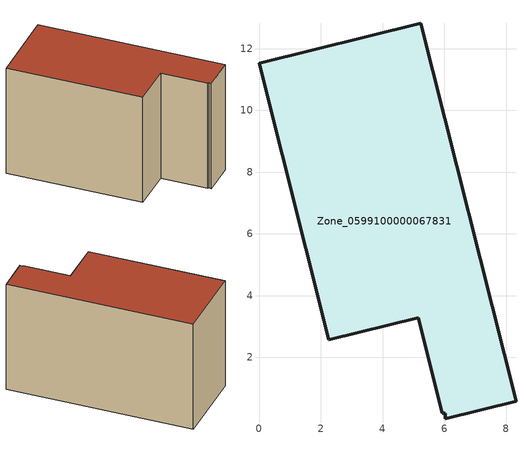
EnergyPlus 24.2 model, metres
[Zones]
Zone_0599100000067831
 floor ground (C_G): 5.16,3.29 2.25,2.57 0,11.52 5.24,12.82 8.32,0.58 6.03,0.01 6.03,0.19 5.93,0.18 z0
 wall outside (C_F): 5.24,12.82 0,11.52 2.25,2.57 5.16,3.29 5.93,0.18 6.03,0.19 6.03,0.01 8.32,0.58 5.24,12.82 z0:7.85
 roof outside (C_R): 5.16,3.29 5.93,0.18 6.03,0.19 6.03,0.01 8.32,0.58 5.24,12.82 0,11.52 2.25,2.57 z7.85
[BUILDING]
Pand.0599100000067831: North Axis=0; Terrain=City; Loads Convergence Tolerance Value=0.04; Temperature Convergence Tolerance Value=0.4; Solar Distribution=FullExterior; Maximum Number of Warmup Days=25; Minimum Number of Warmup Days=1
[Site:Location]
Rotterdam.The.Hague.AP_ZH_NLD Design_Conditions: Latitude=51.96; Longitude=4.45; Time Zone=1; Elevation=-4.5
[SITE:GROUNDTEMPERATURE:BUILDINGSURFACE]
18, 18, 18, 18, 18, 18, 18, 18, 18, 18, 18, 18
[MATERIAL] Thermal Absorptance=0.9; Solar Absorptance=0.7; Visible Absorptance=0.7
Name | Roughness | Thickness | Conductivity | Density | Specific Heat
G.TI.1975-1991 | MediumSmooth | 0.15 | 0.288461 | 540 | 1210
F.TI.1975-1991 | Rough | 0.3 | 0.230769 | 1920 | 840
R.TI.1975-1991 | MediumRough | 0.2 | 0.153846 | 1500 | 1000
[CONSTRUCTION]
C_G: G.TI.1975-1991
C_F: F.TI.1975-1991
C_R: R.TI.1975-1991
[ZONE]
Zone_0599100000067831: Type=1; Multiplier=1; Ceiling Height=Autocalculate; Volume=Autocalculate; Floor Area=autocalculate; Part of Total Floor Area=Yes
[ZONEINFILTRATION:DESIGNFLOWRATE]
Infil_Zone_0599100000067831: Zone or ZoneList or Space or SpaceList=Zone_0599100000067831; Schedule=AlwaysOn; Design Flow Rate Calculation Method=Flow/Area; Flow Rate per Floor Area=0.003; Constant Term Coefficient=1; Temperature Term Coefficient=0; Velocity Term Coefficient=0; Velocity Squared Term Coefficient=0
[HVACTEMPLATE:ZONE:IDEALLOADSAIRSYSTEM]
Zone_0599100000067831: Maximum Heating Supply Air Temperature=50; Minimum Cooling Supply Air Temperature=13; Maximum Heating Supply Air Humidity Ratio=0.0156; Minimum Cooling Supply Air Humidity Ratio=0.0077; Heating Limit=NoLimit; Cooling Limit=NoLimit; Dehumidification Control Type=ConstantSensibleHeatRatio; Cooling Sensible Heat Ratio=0.7; Dehumidification Setpoint=60; Humidification Control Type=None; Humidification Setpoint=30; Outdoor Air Method=None; Outdoor Air Flow Rate per Person=0.00944; Outdoor Air Flow Rate per Zone Floor Area=0; Outdoor Air Flow Rate per Zone=0; Demand Controlled Ventilation Type=None; Outdoor Air Economizer Type=NoEconomizer; Heat Recovery Type=None; Sensible Heat Recovery Effectiveness=0.7; Latent Heat Recovery Effectiveness=0.65
[ZONECONTROL:THERMOSTAT]
ThermostatControl_Zone_0599100000067831: Zone or ZoneList=Zone_0599100000067831; Control Type Schedule=DualSetpointControlType; Control 1=Thermostat_Zone_0599100000067831; Temperature Difference Between Cutout And Setpoint=0
[THERMOSTATSETPOINT:DUALSETPOINT]
Thermostat_Zone_0599100000067831: Heating Setpoint Temperature Schedule=HeatingSetpoint_Zone_0599100000067831; Cooling Setpoint Temperature Schedule=CoolingSetpoint_Zone_0599100000067831
[SCHEDULE:COMPACT]
HeatingSetpoint_Zone_0599100000067831: Through: 12/31, For: AllDays, Until: 24:00, 21
CoolingSetpoint_Zone_0599100000067831: Through: 12/31, For: AllDays, Until: 24:00, 24
DualSetpointControlType: Through: 12/31, For: AllDays, Until: 24:00, 4
AlwaysOn: Through: 12/31, For: AllDays, Until: 24:00, 1
